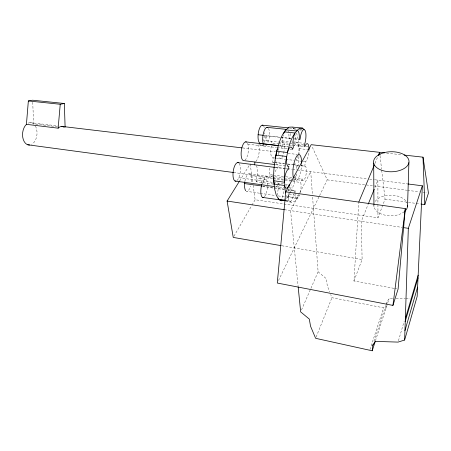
<?xml version="1.0" encoding="UTF-8"?>
<svg xmlns="http://www.w3.org/2000/svg" width="451" height="451" viewBox="0 0 451 451"><rect width="100%" height="100%" fill="white"/><g stroke="black" fill="none" stroke-linecap="round" stroke-linejoin="round"><path stroke-width="0.34" stroke-dasharray="2.25 1.69" d="M393.948 288.347L353.95 280.984L358.742 202.781M271.333 146.068A8.969 2.999 -82.8 0 0 273.126 157.788L272.737 162.225L284.48 163.696M295.027 163.076L294.847 164.998L295.242 164.942A7.21 2.21 -82.1 0 1 296.555 169.001M300.828 165.748L304.82 166.25L305.259 161.734A9.144 2.689 -82.5 0 0 309.008 150.307M392.59 298.765L389.083 298.771L386.642 302.807L385.983 308.281L331.93 297.699L330.707 294.559M398.436 340.764L404.147 321.416M375.435 340.821L389.083 298.771M374.093 341.351L386.642 302.807M369.955 349.581L383.632 307.819M300.287 192.538A9.178 2.74 -81.7 0 0 300.749 182.452L302.063 178.912L294.075 177.846M290.737 181.099L292.073 177.581L284.468 176.572M353.95 280.984L362.108 259.522L361.324 221.261L368.163 204.297M251.94 205.211L255.114 199.742L377.955 217.844L385.053 199.167L381.653 169.801M316.151 337.032L331.93 297.699M375.001 187.334L377.893 180.158L377.932 203.886M375.023 163.313L378 156.204M259.15 144.416L258.705 145.464A9.544 3.411 -82.8 0 1 255.841 161.497M301.488 309.984L310.632 288.961M310.908 288.324L318.107 271.767L312.458 195.182M285.652 201.411L291.769 202.313L294.853 201.315L298.015 197.95L299.52 195.114M278.493 280.528L319.246 196.315M319.556 195.683L327.212 179.864L311.782 145.966M299.532 193.287L290.574 210.611L298.1 286.154M299.847 192.667L310.722 171.634L312.408 194.488M284.761 199.832L288.014 196.506L290.506 192.188M233.951 236.206L251.585 205.819M239.56 181.031L249.454 165.134M296.516 198.57L286.464 197.115A9.127 2.841 -81.7 0 0 288.014 196.506L289.553 193.693A9.127 2.841 -81.7 0 0 291.12 184.831M287.507 190.057L294.294 191.015L295.174 190.677A9.178 2.74 -81.7 0 0 295.061 192.442M304.82 166.25L305.203 166.188A7.25 2.131 -82 0 1 305.834 175.727A7.25 2.131 -82 0 1 302.147 179.323L302.063 178.912M259.59 143.367A9.432 3.304 -83.2 0 0 263.085 144.765A9.432 3.304 -83.2 0 0 265.887 135.841L266.857 135.695A9.189 3.134 -83.2 0 0 267.595 142.99M396.102 298.754L405.223 298.742M405.923 298.737L410.134 298.731M289.429 127.999L297.327 128.873M299.774 129.076L303.478 129.516M292.271 127.064L294.982 129.465L296.346 129.612M299.064 129.894L301.787 130.181M264.168 135.401L280.032 137.149M280.725 137.222L291.115 138.367M294.559 138.75L299.379 139.28M265.887 135.841L280.516 137.459M281.21 137.532L290.906 138.604M294.356 138.987L299.193 139.517M282.112 140.853L288.865 141.608M291.566 141.913L303.67 143.271M386.62 153.103L402.016 154.823M303.698 144.872L263.187 140.289A9.144 3.213 -83.3 0 0 264.743 132.628M298.844 145.453L305.49 146.209M306.156 146.282L308.811 146.586M279.051 143.801L272.269 143.029L271.773 141.259A9.189 3.134 -83.2 0 1 270.155 143.846M288.555 144.889L279.727 143.88A9.009 2.931 -82.7 0 1 283.414 141.625A9.009 2.931 -82.7 0 1 284.074 150.905M289.238 144.963L291.955 145.273M292.631 145.352L304.109 146.665M278.797 145.577L288.127 146.654M279.981 145.831L287.941 146.75M296.561 132.955L298.477 140.65L299.086 148.605L308.36 149.676M261.76 145.679L265.335 146.096M247.898 144.202L276.536 147.539M277.218 147.618L287.281 148.791M289.914 149.101L292.547 149.405M30.104 122.61L57.581 125.885M242.672 147.939L275.51 151.852M278.306 152.184L279.705 152.353M288.088 153.351L297.175 154.434M57.435 126.742L33.684 123.901L32.647 100.911M63.027 127.413L65.119 127.667M273.126 157.788L275.809 158.121M276.48 158.2L285.201 159.271M285.872 159.355L293.928 160.342M295.935 160.59L300.597 161.165M303.264 161.492L305.259 161.734M274.541 162.343L284.891 163.64M287.653 163.989L292.479 164.592M293.173 164.677L298.562 165.354M301.217 165.686L305.203 166.188M287.935 164.13L300.163 165.664M275.381 164.626L288.014 166.227M275.234 167.135L287.067 168.635M287.761 168.725L291.938 169.249M292.631 169.339L296.809 169.869M297.502 169.959L366.815 178.754M369.583 179.103L374.431 179.718M375.125 179.808L407.061 183.856M275.262 167.456L285.246 168.736M285.906 168.821L288.539 169.159M327.212 179.864L406.808 190.232M407.501 190.328L419.374 191.872M422.863 192.329L427.052 192.87M272.708 175.005L269.94 174.638L268.554 178.094A9.003 3.061 -81.8 0 0 265.662 176.724A9.003 3.061 -81.8 0 0 262.837 183.737M273.402 175.095L283.775 176.476M271.079 176.24L283.476 177.903M284.164 177.993L291.735 179.008M293.776 179.278L303.049 180.524M249.555 173.838L267.336 176.228M233.624 172.519L272.697 177.784M273.391 177.874L290.833 180.225M291.532 180.321L295.022 180.789M250.857 175.704L272.714 178.658M273.407 178.754L290.044 181.003M292.738 181.37L300.749 182.452M259.838 178.421L265.865 179.239M238.81 177.705L272.748 182.367M273.43 182.463L289.254 184.639M385.053 199.167L420.62 204.027M256.315 165.641A9.465 3.377 -82.1 0 1 255.807 180.039L256.365 181.759L273.261 184.098M285.568 185.801L286.954 185.992M275.482 186.697L285.325 188.073M262.527 186.094L273.436 187.627M274.118 187.723L284.339 189.155M288.403 189.73L295.174 190.677M262.882 186.59L273.746 188.123M274.433 188.219L284.113 189.583A9.364 2.999 -81.6 0 1 281.001 199.257M289.26 194.347L299.233 195.773M288.014 196.506L298.015 197.95A9.178 2.74 -81.7 0 1 295.05 193M259.545 193.208L246.432 191.309A8.913 3.23 -81.9 0 0 250.519 186.06M260.233 193.31L275.42 195.514M278.182 195.914L284.395 196.811M285.551 200.283L288.99 200.791L291.769 202.313M286.002 200.796L290.405 201.394A9.42 2.892 -81.6 0 0 293.855 194.015M284.367 209.676L402.106 227.405M281.802 245.75L362.108 259.522M394.636 288.471L396.705 288.854M318.107 271.767L326.259 278.656L327.296 285.771L329.732 292.051M294.982 129.465L293.618 128.434A9.313 2.909 -83 0 0 292.006 129.894M286.385 195.492L288.99 200.791A9.42 2.892 -81.6 0 1 288.189 193.338M250.187 163.955L252.746 182.537M253.124 185.288L255.114 199.742M380.03 155.82L381.569 169.102M297.919 166.673A37.315 11.822 -82.3 0 0 299.086 148.605L298.737 144.754A9.088 2.785 -82.6 0 0 294.672 145.583L294.238 143.801A9.313 2.909 -83 0 0 295.822 134.838M373.947 205.273L373.958 206.676M377.932 204.585L377.955 217.844M404.299 211.671A16.89 10.3 0.3 0 1 385.346 215.245A16.89 10.3 0.3 0 1 373.84 205.335M375.17 201.439A16.89 10.3 0.3 0 1 391.913 195.221A16.89 10.3 0.3 0 1 407.056 202.899M277.731 195.322A9.364 2.999 -81.6 0 1 279.344 184.938M294.294 191.015A9.42 2.892 -81.6 0 1 293.967 193.423M288.522 190.869A9.42 2.892 -81.6 0 1 289.046 188.495M289.198 187.937A9.42 2.892 -81.6 0 1 289.722 186.376M290.579 133.479A9.313 2.909 -83 0 0 289.739 138.22L288.832 138.372A9.561 3.067 -83 0 0 288.854 133.744M295.495 176.07A7.21 2.21 -82.1 0 1 294.328 178.478M299.086 148.605A9.088 2.785 -82.6 0 1 298.297 154.89M298.162 155.42A9.088 2.785 -82.6 0 1 296.042 160.009M296.645 173.827A37.315 11.822 -82.3 0 1 291.132 191.106M288.223 130.869A9.561 3.067 -83 0 1 288.544 131.867M282.878 136.963A9.561 3.067 -83 0 0 282.873 146.051L282.016 148.182A9.68 3.168 -82.6 0 0 279.101 146.327M282.991 136.354A9.561 3.067 -83 0 1 283.408 134.595M275.73 159.84A9.68 3.168 -82.6 0 0 278.256 164.987L278.002 167.806A9.595 3.14 -82 0 0 274.715 173.393M256.365 181.759A9.24 3.225 -81.7 0 1 261.642 184.109M278.848 183.207A9.595 3.14 -82 0 1 278.047 184.916M277.765 185.378A9.595 3.14 -82 0 1 274.772 186.021M244.893 181.24A8.913 3.23 -81.9 0 1 249.318 173.759A8.913 3.23 -81.9 0 1 251.196 182.728M263.722 126.195A9.144 3.213 -83.3 0 1 264.269 127.554M261.743 184.679A9.274 3.168 -81.7 0 1 265.442 179.132A9.274 3.168 -81.7 0 1 267.618 184.944M267.522 187.244A9.274 3.168 -81.7 0 1 264.342 196.811M283.978 151.474A9.009 2.931 -82.7 0 1 278.583 156.593M278.261 154.851A9.009 2.931 -82.7 0 1 278.211 151.023M278.256 150.437A9.009 2.931 -82.7 0 1 278.797 146.936M268.492 128.394A9.454 3.264 -83.2 0 1 267.911 142.95M267.099 144.545A9.454 3.264 -83.2 0 1 263.192 143.779M274.174 163.42A7.115 2.379 -82.2 0 0 273.159 162.168L272.528 162.247A7.115 2.379 -82.2 0 0 271.857 162.805M272.381 175.552A7.115 2.379 -82.2 0 1 270.048 175.044L269.726 173.815A7.115 2.379 -82.2 0 1 270.126 166.825M239.199 163.437A9.37 3.546 -82.2 0 1 240.248 172.158A9.37 3.546 -82.2 0 1 237 180.518M247.509 143.232A9.482 3.518 -82.9 0 1 248.213 152.229A9.482 3.518 -82.9 0 1 245.04 160.133M301.618 163.893A13.299 4.031 -82.2 0 1 298.359 178.337A13.299 4.031 -82.2 0 1 293.629 178.714M28.21 123.106A11.224 7.21 -84.9 0 1 35.127 125.581M35.432 126.088A11.224 7.21 -84.9 0 1 31.559 144.41"/><path stroke-width="0.68" d="M274.219 184.741C272.663 173.601 274.524 162.197 276.688 151.248C279.293 142.719 281.311 132.549 289.125 127.165L292.271 127.064L302.593 128.135L305.192 130.536A9.37 2.807 -82.9 0 1 304.374 144.946L304.78 146.738A9.144 2.689 -82.5 0 1 308.715 145.882L309.025 149.749M407.524 206.659L408.905 162.636A17.719 10.029 -0.9 0 0 384.117 152.652A17.719 10.029 -0.9 0 0 380.836 169.959A17.719 10.029 -0.9 0 0 408.905 162.636M298.167 286.847L300.659 311.895L309.301 319.071L310.542 326.231L315.632 338.318L372.205 350.788L372.791 345.336L375.277 341.379L398.041 342.1L404.632 340.031L408.33 228.341L422.345 185.795L407.76 183.946M422.345 185.795L417.158 296.448L404.632 340.031M29.693 144.974A11.224 7.21 -84.9 0 1 22.747 137.273A11.224 7.21 -84.9 0 1 26.423 124.341L28.351 100.951L32.613 100.212L64.341 103.493L65.102 126.973M254.68 164.812L254.911 162.027M26.423 124.341L58.145 128.169L60.242 104.271L64.341 103.493M285.754 191.838L405.314 208.61L398.086 289.108L392.934 305.412L277.28 283.042L285.754 191.838L311.201 144.686L384.523 152.872M392.934 305.412L405.314 208.61M275.809 156.193L276.688 151.248A9.68 3.168 -82.6 0 1 277.393 149.129M404.942 330.662L417.598 287.095M405.336 318.699L418.156 275.172M405.252 321.388L418.032 277.855M421.313 204.123L424.803 204.596L428.45 193.056L423.004 157.168L404.113 155.059M372.205 350.788L375.221 341.486M372.791 345.336L373.225 344.006M368.428 203.643L374.212 189.29M358.782 202.082L374.212 165.252M378.271 155.556L379.624 152.325L379.951 155.121M281.108 245.632L233.246 237.423L227.101 201.05L239.193 181.618M266.941 127.34L286.594 129.403A9.561 3.067 -83 0 0 285.748 129.843L284.096 132.526A9.561 3.067 -83 0 0 283.735 133.513M282.85 200.419L281.576 200.808L278.684 199.274L276.288 195.255L274.591 188.946L273.734 180.755A9.595 3.14 -82 0 1 273.977 177.057M302.593 128.135L299.554 128.242C289.531 136.36 288.059 150.645 285.5 162.484C284.361 172.564 283.403 182.988 285.742 192.96M262.629 197.431L280.156 199.889M262.194 125.164L288.73 127.926M28.351 100.951L60.242 104.271M285.748 129.843L296.273 130.953A9.623 2.96 -82.9 0 1 299.193 139.517L300.067 139.353A9.37 2.807 -82.9 0 1 303.878 129.505L304.166 129.589M284.418 131.884L294.971 133.011L294.661 133.659A9.623 2.96 -82.9 0 0 293.387 147.257L292.547 149.405A9.742 3.061 -82.5 0 0 287.377 152.517L276.688 151.248M258.113 134.736L263.491 135.328M259.59 143.367L278.797 145.577M245.586 141.868L278.605 145.673M61.702 126.376L241.973 147.86M275.939 155.183L286.633 156.48L286.498 157.495A9.742 3.061 -82.5 0 0 288.803 166.323L288.539 169.159A9.657 3.027 -81.9 0 0 284.333 182.198L273.734 180.755M274.822 164.553L244.087 160.657A9.482 3.518 -82.9 0 1 241.319 150.724A9.482 3.518 -82.9 0 1 246.494 142.037M237.474 162.602L274.574 167.366M27.821 144.788L233.624 172.519M274.078 184.025L284.637 185.485L284.773 186.207A9.657 3.027 -81.9 0 0 289.254 184.639L289.565 185.795M235.106 181.048L274.09 186.5M244.594 183.574L261.839 185.992M278.154 198.062A9.364 2.999 -81.6 0 0 278.684 199.274L285.551 200.283M279.845 199.889L285.314 200.695M227.101 201.05L284.367 209.676M403.493 227.614L408.33 228.341M278.684 199.274L279.366 199.894M423.004 157.168L424.803 204.596M373.693 163.127L373.947 204.568M407.614 205.306A16.89 10.3 0.3 0 1 404.812 211.226M275.696 158.673A9.68 3.168 -82.6 0 1 275.758 156.824M259.844 143.153A9.144 3.213 -83.3 0 1 258.423 132.346A9.144 3.213 -83.3 0 1 263.018 125.378M263.463 197.431A9.274 3.168 -81.7 0 1 260.949 193.862A9.274 3.168 -81.7 0 1 261.743 184.679M261.642 184.668A9.24 3.225 -81.7 0 1 261.557 186.404M263.192 143.779A9.454 3.264 -83.2 0 1 263.615 132.47A9.454 3.264 -83.2 0 1 267.776 127.554M236.031 181.099A9.37 3.546 -82.2 0 1 233.173 171.566A9.37 3.546 -82.2 0 1 238.393 162.71M245.682 190.694A8.913 3.23 -81.9 0 1 244.797 181.821M293.426 178.032A13.299 4.031 -82.2 0 1 296.222 157.021A13.299 4.031 -82.2 0 1 301.629 163.251M58.145 128.169A11.467 6.912 -84.4 0 1 63.49 126.641"/></g></svg>
